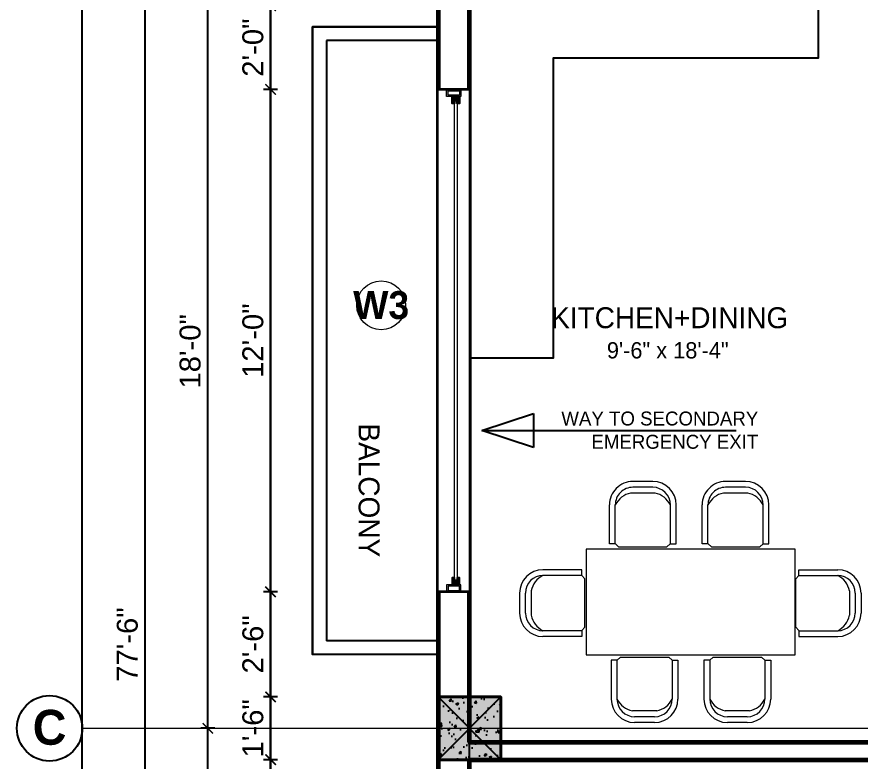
# Model space of a CAD drawing. Header units: feet. Extents: x 109753 to 150441, y 47761 to 75080.
# Drawn here: x 127492 to 127734, y 50903.1 to 51116.7 of the extents above; entities that cross this region are included whole.
import ezdxf

# ---------------------------------------------------------------- set-up
doc = ezdxf.new("R2010")
doc.units = ezdxf.units.FT
doc.header["$LTSCALE"] = 50
doc.header["$MEASUREMENT"] = 0
doc.header["$PDMODE"] = 3
doc.header["$PDSIZE"] = -10
for name, pattern in [('ACAD_ISO02W100', [15, 12, -3]), ('ACAD_ISO04W100', [30, 24, -3, 0, -3]), ('CENTER', [2, 1.25, -0.25, 0.25, -0.25])]:
    doc.linetypes.add(name, pattern=pattern)
for name, color, linetype, lineweight in [('A-Furniture', 175, 'Continuous', 0), ('CENTRELINE', 146, 'CENTER', 18), ('COLUMN', 16, 'Continuous', 40), ('DIMENSION', 5, 'Continuous', 15), ('TEXT', 181, 'Continuous', 13), ('WALL', 1, 'Continuous', 60), ('WINDOW', 197, 'Continuous', 25)]:
    doc.layers.add(name, color=color, linetype=linetype, lineweight=lineweight)
doc.layers.add('HACTH', color=251, linetype='Continuous')
doc.styles.add('GL_Imperial', font='GOTHIC.TTF', dxfattribs={"height": 8})
doc.styles.add('STYLUS', font='stylu.ttf')
doc.styles.add('TIMES', font='arial.ttf')
doc.dimstyles.new("1-8'", dxfattribs={"dimtxt": 6, "dimasz": 3, "dimexe": 2, "dimexo": 1, "dimgap": 2, "dimtad": 1, "dimdec": 0, "dimzin": 3, "dimdsep": 46, "dimlunit": 4, "dimtxsty": 'TIMES', "dimblk": 'ARCHTICK', "dimcen": 8, "dimdle": 2, "dimclrt": 7, "dimadec": 0, "dimazin": 0, "dimtfac": 1, "dimtdec": 0, "dimtix": 1, "dimtmove": 0, "dimatfit": 3, "dimfxl": 2, "dimfxlon": 1, "dimarcsym": 0})

# ---------------------------------------------------------------- blocks, each defined once
blk = doc.blocks.new('_ArchTick')
at = {"color": 0, "linetype": 'ByBlock', "const_width": 0.15}
blk.add_lwpolyline([(-0.5, -0.5), (0.5, 0.5)], dxfattribs=at)
blk = doc.blocks.new('*D1293')
at = {"layer": 'Defpoints', "color": 0, "transparency": 16777216}
for p in [(127546.72, 50912.79), (127612.72, 50912.79), (127612.72, 50696.67)]:
    blk.add_point(p, dxfattribs=at)
at = {"layer": 'DIMENSION', "color": 0, "lineweight": -2, "transparency": 16777216}
for p, q in [((127546.72, 50694.67), (127546.72, 50914.79)), ((127548.72, 50912.79), (127544.72, 50912.79)), ((127548.72, 50696.67), (127544.72, 50696.67))]:
    blk.add_line(p, q, dxfattribs=at)
at = {"layer": 'DIMENSION', "color": 0, "lineweight": -2, "transparency": 16777216, "xscale": 3, "yscale": 3, "zscale": 3}
for p, rotation in [((127546.72, 50912.79), 90), ((127546.72, 50696.67), 270)]:
    blk.add_blockref('_ArchTick', p, dxfattribs=dict(at, rotation=rotation))
at = {"layer": 'DIMENSION', "color": 7, "transparency": 16777216, "insert": (127541.66, 50804.73), "char_height": 6, "attachment_point": 5, "rotation": 90, "style": 'TIMES'}
blk.add_mtext('18\'-0"', dxfattribs=at)
blk = doc.blocks.new('*D1294')
at = {"layer": 'Defpoints', "color": 0, "transparency": 16777216}
for p in [(127546.72, 51128.91), (127612.72, 51128.91), (127612.72, 50912.79)]:
    blk.add_point(p, dxfattribs=at)
at = {"layer": 'DIMENSION', "color": 0, "lineweight": -2, "transparency": 16777216}
for p, q in [((127546.72, 50910.79), (127546.72, 51130.91)), ((127548.72, 51128.91), (127544.72, 51128.91)), ((127548.72, 50912.79), (127544.72, 50912.79))]:
    blk.add_line(p, q, dxfattribs=at)
at = {"layer": 'DIMENSION', "color": 0, "lineweight": -2, "transparency": 16777216, "xscale": 3, "yscale": 3, "zscale": 3}
for p, rotation in [((127546.72, 51128.91), 90), ((127546.72, 50912.79), 270)]:
    blk.add_blockref('_ArchTick', p, dxfattribs=dict(at, rotation=rotation))
at = {"layer": 'DIMENSION', "color": 7, "transparency": 16777216, "insert": (127541.66, 51020.85), "char_height": 6, "attachment_point": 5, "rotation": 90, "style": 'TIMES'}
blk.add_mtext('18\'-0"', dxfattribs=at)
blk = doc.blocks.new('*D1299')
at = {"layer": 'Defpoints', "color": 0, "transparency": 16777216}
for p in [(127528.72, 51402.02), (127612.72, 51402.02), (127612.72, 50471.55)]:
    blk.add_point(p, dxfattribs=at)
at = {"layer": 'DIMENSION', "color": 0, "lineweight": -2, "transparency": 16777216}
for p, q in [((127528.72, 50469.55), (127528.72, 51404.02)), ((127530.72, 51402.02), (127526.72, 51402.02)), ((127530.72, 50471.55), (127526.72, 50471.55))]:
    blk.add_line(p, q, dxfattribs=at)
at = {"layer": 'DIMENSION', "color": 0, "lineweight": -2, "transparency": 16777216, "xscale": 3, "yscale": 3, "zscale": 3}
for p, rotation in [((127528.72, 51402.02), 90), ((127528.72, 50471.55), 270)]:
    blk.add_blockref('_ArchTick', p, dxfattribs=dict(at, rotation=rotation))
at = {"layer": 'DIMENSION', "color": 7, "transparency": 16777216, "insert": (127523.66, 50936.79), "char_height": 6, "attachment_point": 5, "rotation": 90, "style": 'TIMES'}
blk.add_mtext('77\'-6"', dxfattribs=at)
blk = doc.blocks.new('*D1345')
at = {"layer": 'Defpoints', "color": 0, "transparency": 16777216}
for p in [(127612.72, 51119.91), (127564.72, 51095.91), (127612.52, 51095.91)]:
    blk.add_point(p, dxfattribs=at)
at = {"layer": 'DIMENSION', "color": 0, "lineweight": -2, "transparency": 16777216}
for p, q in [((127566.72, 51119.91), (127562.72, 51119.91)), ((127564.72, 51121.91), (127564.72, 51093.91)), ((127566.72, 51095.91), (127562.72, 51095.91))]:
    blk.add_line(p, q, dxfattribs=at)
at = {"layer": 'DIMENSION', "color": 0, "lineweight": -2, "transparency": 16777216, "xscale": 3, "yscale": 3, "zscale": 3}
for p, rotation in [((127564.72, 51119.91), 90), ((127564.72, 51095.91), 270)]:
    blk.add_blockref('_ArchTick', p, dxfattribs=dict(at, rotation=rotation))
at = {"layer": 'DIMENSION', "color": 7, "transparency": 16777216, "insert": (127559.66, 51107.91), "char_height": 6, "attachment_point": 5, "rotation": 90, "style": 'TIMES'}
blk.add_mtext('2\'-0"', dxfattribs=at)
blk = doc.blocks.new('*D1346')
at = {"layer": 'Defpoints', "color": 0, "transparency": 16777216}
for p in [(127612.52, 51095.91), (127564.72, 50951.91), (127612.72, 50951.91)]:
    blk.add_point(p, dxfattribs=at)
at = {"layer": 'DIMENSION', "color": 0, "lineweight": -2, "transparency": 16777216}
for p, q in [((127564.72, 51097.91), (127564.72, 50949.91)), ((127566.72, 51095.91), (127562.72, 51095.91)), ((127566.72, 50951.91), (127562.72, 50951.91))]:
    blk.add_line(p, q, dxfattribs=at)
at = {"layer": 'DIMENSION', "color": 0, "lineweight": -2, "transparency": 16777216, "xscale": 3, "yscale": 3, "zscale": 3}
for p, rotation in [((127564.72, 51095.91), 90), ((127564.72, 50951.91), 270)]:
    blk.add_blockref('_ArchTick', p, dxfattribs=dict(at, rotation=rotation))
at = {"layer": 'DIMENSION', "color": 7, "transparency": 16777216, "insert": (127559.66, 51023.91), "char_height": 6, "attachment_point": 5, "rotation": 90, "style": 'TIMES'}
blk.add_mtext('12\'-0"', dxfattribs=at)
blk = doc.blocks.new('*D1300')
at = {"layer": 'Defpoints', "color": 0, "transparency": 16777216}
for p in [(127612.72, 50951.91), (127564.72, 50921.79), (127612.72, 50921.79)]:
    blk.add_point(p, dxfattribs=at)
at = {"layer": 'DIMENSION', "color": 0, "lineweight": -2, "transparency": 16777216}
for p, q in [((127564.72, 50953.91), (127564.72, 50919.79)), ((127566.72, 50951.91), (127562.72, 50951.91)), ((127566.72, 50921.79), (127562.72, 50921.79))]:
    blk.add_line(p, q, dxfattribs=at)
at = {"layer": 'DIMENSION', "color": 0, "lineweight": -2, "transparency": 16777216, "xscale": 3, "yscale": 3, "zscale": 3}
for p, rotation in [((127564.72, 50951.91), 90), ((127564.72, 50921.79), 270)]:
    blk.add_blockref('_ArchTick', p, dxfattribs=dict(at, rotation=rotation))
at = {"layer": 'DIMENSION', "color": 7, "transparency": 16777216, "insert": (127559.66, 50936.85), "char_height": 6, "attachment_point": 5, "rotation": 90, "style": 'TIMES'}
blk.add_mtext('2\'-6"', dxfattribs=at)
blk = doc.blocks.new('*D1301')
at = {"layer": 'Defpoints', "color": 0, "transparency": 16777216}
for p in [(127612.72, 50921.79), (127564.72, 50903.79), (127612.72, 50903.79)]:
    blk.add_point(p, dxfattribs=at)
at = {"layer": 'DIMENSION', "color": 0, "lineweight": -2, "transparency": 16777216}
for p, q in [((127566.72, 50921.79), (127562.72, 50921.79)), ((127564.72, 50921.79), (127564.72, 50903.79)), ((127566.72, 50903.79), (127562.72, 50903.79))]:
    blk.add_line(p, q, dxfattribs=at)
at = {"layer": 'DIMENSION', "color": 7, "transparency": 16777216, "insert": (127559.66, 50912.79), "char_height": 6, "attachment_point": 5, "rotation": 90, "style": 'TIMES'}
blk.add_mtext('1\'-6"', dxfattribs=at)
blk = doc.blocks.new('*D1302')
at = {"layer": 'Defpoints', "color": 0, "transparency": 16777216}
for p in [(127612.72, 50903.79), (127564.72, 50869.37), (127612.72, 50869.37)]:
    blk.add_point(p, dxfattribs=at)
at = {"layer": 'DIMENSION', "color": 0, "lineweight": -2, "transparency": 16777216}
for p, q in [((127564.72, 50905.79), (127564.72, 50867.37)), ((127566.72, 50903.79), (127562.72, 50903.79)), ((127566.72, 50869.37), (127562.72, 50869.37))]:
    blk.add_line(p, q, dxfattribs=at)
at = {"layer": 'DIMENSION', "color": 0, "lineweight": -2, "transparency": 16777216, "xscale": 3, "yscale": 3, "zscale": 3}
for p, rotation in [((127564.72, 50903.79), 90), ((127564.72, 50869.37), 270)]:
    blk.add_blockref('_ArchTick', p, dxfattribs=dict(at, rotation=rotation))
at = {"layer": 'DIMENSION', "color": 7, "transparency": 16777216, "insert": (127559.66, 50886.58), "char_height": 6, "attachment_point": 5, "rotation": 90, "style": 'TIMES'}
blk.add_mtext('2\'-10"', dxfattribs=at)
blk = doc.blocks.new('A$Cb5c74cea')
at = {"true_color": 0xffffff, "transparency": 33554687}
h = blk.add_hatch(color=7, dxfattribs=at)
h.dxf.hatch_style = 1
h.paths.add_polyline_path([(-9, -9), (9, -9), (9, 9), (-9, 9)])
at = {"layer": 'HACTH', "transparency": 33554623}
h = blk.add_hatch(dxfattribs=at)
h.set_pattern_fill('AR-CONC', color=256)
h.set_pattern_definition([(50, (-126497.0296, -50480.552), (7.17260183, -0.62752135), [0.75, -8.25]), (355, (-126497.03, -50480.552), (-1.38751334, 7.52192134), [0.6, -6.6]), (100.4514445, (-126496.432, -50480.604), (5.78508847, 6.8943999), [0.63740192, -7.01142112]), (46.1842, (-126497.03, -50478.552), (10.6724133, -1.6551928), [1.125, -12.375]), (96.6356355, (-126496.14, -50478.69), (9.34661946, 9.741186), [0.9561034, -10.5171376]), (351.184164, (-126497.03, -50478.552), (9.34661945, 9.741186), [0.9, -9.9]), (21, (-126496.0296, -50479.052), (5.96907052, -4.0261889), [0.75, -8.25]), (326, (-126496.03, -50479.052), (2.4331533, 7.25150045), [0.6, -6.6]), (71.451445, (-126495.532, -50479.387), (8.40222377, 3.22531153), [0.6374019, -7.01142112]), (37.5, (-126497.0296, -50480.5518), (0.121598553, 3.32893854), [0, -6.52, 0, -6.7, 0, -6.625]), (7.5, (-126497.0296, -50480.5518), (2.63069537, 3.94411712), [0, -3.82, 0, -6.37, 0, -2.525]), (327.5, (-126499.2596, -50480.5518), (5.33822436, -0.225548717), [0, -2.5, 0, -7.8, 0, -10.35]), (317.5, (-126500.2596, -50480.5518), (5.8318617, 1.00104982), [0, -3.25, 0, -5.18, 0, -7.35])])
h.paths.add_polyline_path([(-9, -9), (9, -9), (9, 9), (-9, 9)])
at = {"layer": 'COLUMN'}
blk.add_lwpolyline([(-9, -9), (9, -9), (9, 9), (-9, 9)], close=True, dxfattribs=at)
at = {"layer": 'Defpoints', "color": 18, "true_color": 0x000000}
for p, q in [((-9, -9), (9, 9)), ((-9, 9), (9, -9))]:
    blk.add_line(p, q, dxfattribs=at)
blk = doc.blocks.new('WIN 4 FRAME')
at = {"true_color": 0x939598}
h = blk.add_hatch(color=252, dxfattribs=at)
h.dxf.hatch_style = 1
h.paths.add_polyline_path([(0, 4.05), (0, 0), (2.02, 0), (2.02, 2.02), (2.02, 2.02), (2.02, 4.05)])
h.paths.add_polyline_path([(1.62, 0.4), (0.4, 0.4), (0.4, 3.64), (1.62, 3.64)], flags=16)
at = {"lineweight": 18}
for points in [[(2.02, 0), (2.02, 4.05), (0, 4.05), (0, 0)], [(0.4, 3.64), (0.4, 0.4), (1.62, 0.4), (1.62, 3.64)]]:
    blk.add_lwpolyline(points, close=True, dxfattribs=at)
blk = doc.blocks.new('WIN IN FRAME 2')
at = {"true_color": 0x939598}
h = blk.add_hatch(color=252, dxfattribs=at)
h.dxf.hatch_style = 1
h.paths.add_polyline_path([(0, 2.02), (0, 0), (2.02, 0), (2.02, 0.61), (1.21, 0.61), (1.21, 1.42), (2.02, 1.42), (2.02, 2.02)])
blk.add_lwpolyline([(1.21, 1.42), (2.02, 1.42), (2.02, 2.02), (0, 2.02), (0, 0), (2.02, 0), (2.02, 0.61), (1.21, 0.61)], close=True)
blk = doc.blocks.new('*U537')
blk.add_wipeout([(0, -0.2), (144, -0.2), (144, 9.2), (0, 9.2)]).dxf.layer = 'WINDOW'
at = {"layer": 'WINDOW', "color": 35, "lineweight": 5}
for p, q in [((144, 9), (0, 9)), ((144, 0), (0, 0))]:
    blk.add_line(p, q, dxfattribs=at)
at = {"layer": 'WINDOW', "color": 10, "lineweight": 35}
for p, q in [((0, 0), (0, 9)), ((144, 0), (144, 9))]:
    blk.add_line(p, q, dxfattribs=at)
at = {"layer": 'WINDOW', "lineweight": 9}
blk.add_lwpolyline([(3.24, 3.49), (140.76, 3.49), (140.76, 4.3), (3.24, 4.3)], close=True, dxfattribs=at)
at = {"layer": 'WINDOW', "lineweight": 5}
for name, p in [('WIN 4 FRAME', (0, 2.48)), ('WIN IN FRAME 2', (2.02, 2.88))]:
    blk.add_blockref(name, p, dxfattribs=at)
at = {"layer": 'WINDOW', "lineweight": 5, "xscale": -1}
for name, p in [('WIN IN FRAME 2', (141.98, 2.88)), ('WIN 4 FRAME', (144, 2.48))]:
    blk.add_blockref(name, p, dxfattribs=at)
blk = doc.blocks.new('A$C2dc982f6')
for p, q in [((-22.22, 31.54), (-16.5, 31.54)), ((4.36, 31.54), (10.09, 31.54)), ((-22.22, 29.88), (-16.5, 29.88)), ((4.36, 29.88), (10.09, 29.88)), ((-22.86, 28.24), (-15.86, 28.24)), ((3.73, 28.24), (10.72, 28.24)), ((-28.93, 13.64), (-28.93, 24.83)), ((-27.27, 13.64), (-27.27, 24.83)), ((-11.44, 13.64), (-11.44, 24.83)), ((-9.79, 13.64), (-9.79, 24.83)), ((-2.35, 13.64), (-2.35, 24.83)), ((-0.69, 13.64), (-0.69, 24.83)), ((15.14, 13.64), (15.14, 24.83)), ((16.8, 13.64), (16.8, 24.83)), ((-27.24, 13.64), (-28.93, 13.64)), ((-27.24, 13.64), (-26.28, 12.79)), ((-12.43, 12.79), (-26.28, 12.79)), ((-11.48, 13.64), (-12.43, 12.79)), ((-11.48, 13.64), (-9.79, 13.64)), ((-0.66, 13.64), (-2.35, 13.64)), ((-0.66, 13.64), (0.3, 12.79)), ((14.15, 12.79), (0.3, 12.79)), ((15.11, 13.64), (14.15, 12.79)), ((15.11, 13.64), (16.8, 13.64)), ((-36.96, 6.89), (-48.14, 6.89)), ((-36.96, 5.23), (-48.14, 5.23)), ((-36.96, 5.2), (-36.96, 6.89)), ((-36.96, 5.2), (-36.1, 4.24)), ((25.19, 5.2), (24.34, 4.24)), ((25.19, 5.2), (25.19, 6.89)), ((25.19, 6.89), (36.37, 6.89)), ((25.19, 5.23), (36.37, 5.23)), ((-36.1, 4.24), (-36.1, -9.61)), ((24.34, 4.24), (24.34, -9.61)), ((-54.85, -5.55), (-54.85, 0.18)), ((-53.19, -5.55), (-53.19, 0.18)), ((-51.55, -6.18), (-51.55, 0.81)), ((39.78, -6.18), (39.78, 0.81)), ((41.43, -5.55), (41.43, 0.18)), ((43.09, -5.55), (43.09, 0.18)), ((-36.96, -10.57), (-36.1, -9.61)), ((25.19, -10.57), (24.34, -9.61)), ((-36.96, -10.6), (-48.14, -10.6)), ((-36.96, -10.57), (-36.96, -12.26)), ((25.19, -10.57), (25.19, -12.26)), ((25.19, -10.6), (36.37, -10.6)), ((-36.96, -12.26), (-48.14, -12.26)), ((25.19, -12.26), (36.37, -12.26)), ((-26.73, -19.64), (-25.78, -18.79)), ((-11.93, -18.79), (-25.78, -18.79)), ((-10.97, -19.64), (-11.93, -18.79)), ((-0.15, -19.64), (0.81, -18.79)), ((14.66, -18.79), (0.81, -18.79)), ((15.61, -19.64), (14.66, -18.79)), ((-26.73, -19.64), (-28.42, -19.64)), ((-28.42, -19.64), (-28.42, -30.83)), ((-26.77, -19.64), (-26.77, -30.83)), ((-10.97, -19.64), (-9.28, -19.64)), ((-10.94, -19.64), (-10.94, -30.83)), ((-9.28, -19.64), (-9.28, -30.83)), ((-0.15, -19.64), (-1.84, -19.64)), ((-1.84, -19.64), (-1.84, -30.83)), ((-0.18, -19.64), (-0.18, -30.83)), ((15.61, -19.64), (17.3, -19.64)), ((15.65, -19.64), (15.65, -30.83)), ((17.3, -19.64), (17.3, -30.83)), ((-22.35, -34.24), (-15.36, -34.24)), ((-21.71, -35.88), (-15.99, -35.88)), ((4.23, -34.24), (11.23, -34.24)), ((4.87, -35.88), (10.59, -35.88)), ((-21.71, -37.54), (-15.99, -37.54)), ((4.87, -37.54), (10.59, -37.54))]:
    blk.add_line(p, q)
blk.add_lwpolyline([(23.97, 12.15), (-35.97, 12.15), (-35.97, -18.15), (23.97, -18.15)], close=True)
for centre, radius, start, end in [((-22.22, 24.83), 6.71, 90.0001, 180), ((-16.5, 24.83), 6.71, 0, 90), ((4.36, 24.83), 6.71, 90.0001, 180), ((10.09, 24.83), 6.71, 0, 90), ((-22.22, 24.83), 5.05, 90.0001, 180), ((-16.5, 24.83), 5.05, 0, 90), ((4.36, 24.83), 5.05, 90.0001, 180), ((10.09, 24.83), 5.05, 0, 90), ((-21.39, 21.77), 6.63, 102.7575, 152.5606), ((-17.33, 21.77), 6.63, 27.4394, 77.2425), ((5.19, 21.77), 6.63, 102.7575, 152.5606), ((9.26, 21.77), 6.63, 27.4394, 77.2425), ((-48.14, 0.18), 6.71, 90, 180), ((-48.14, 0.18), 5.05, 90, 180), ((-45.09, -0.65), 6.63, 117.4394, 167.2425), ((36.37, 0.18), 6.71, 0, 90), ((33.32, -0.65), 6.63, 12.7575, 62.5606), ((36.37, 0.18), 5.05, 0, 90), ((-48.14, -5.55), 6.71, 180.0001, 270), ((-48.14, -5.55), 5.05, 180.0001, 270), ((-45.09, -4.72), 6.63, 192.7575, 242.5606), ((36.37, -5.55), 6.71, 270, 359.9999), ((36.37, -5.55), 5.05, 270, 359.9999), ((33.32, -4.72), 6.63, 297.4394, 347.2425), ((-21.71, -30.83), 6.71, 180, 269.9999), ((-20.88, -27.77), 6.63, 207.4394, 257.2425), ((-21.71, -30.83), 5.05, 180, 269.9999), ((-15.99, -30.83), 5.05, 270, 0), ((-15.99, -30.83), 6.71, 270, 0), ((-16.82, -27.77), 6.63, 282.7575, 332.5606), ((4.87, -30.83), 6.71, 180, 269.9999), ((5.7, -27.77), 6.63, 207.4394, 257.2425), ((4.87, -30.83), 5.05, 180, 269.9999), ((10.59, -30.83), 5.05, 270, 0), ((10.59, -30.83), 6.71, 270, 0), ((9.76, -27.77), 6.63, 282.7575, 332.5606)]:
    blk.add_arc(centre, radius, start, end)

msp = doc.modelspace()

# ---------------------------------------------------------------- linework, layer by layer
at = {"linetype": 'ACAD_ISO04W100', "ltscale": 3}
msp.add_line((127621.72, 50369.55), (127621.72, 51492.02), dxfattribs=at)
for p, q in [((127612.72, 51113.91), (127576.72, 51113.91)), ((127576.72, 51113.91), (127576.72, 50933.91)), ((127612.72, 51109.91), (127580.72, 51109.91)), ((127580.72, 51109.91), (127580.72, 50937.91)), ((127612.72, 50937.91), (127580.72, 50937.91)), ((127612.72, 50933.91), (127576.72, 50933.91))]:
    msp.add_line(p, q)
at = {"linetype": 'ACAD_ISO02W100'}
msp.add_lwpolyline([(127625.27, 50998.14), (127640.08, 51003.02), (127640.08, 50993.26), (127625.27, 50998.14), (127698.23, 50998.14)], dxfattribs=at)
msp.add_circle((127501.35, 50912.79), 9.38)
at = {"layer": 'CENTRELINE', "ltscale": 35}
msp.add_line((127510.72, 50912.79), (128443.72, 50912.79), dxfattribs=at)
at = {"layer": 'Defpoints'}
for points in [[(127510.72, 51492.02), (128443.72, 51492.02), (128443.72, 50369.55), (127510.72, 50369.55)], [(127528.72, 51474.02), (128425.72, 51474.02), (128425.72, 50387.55), (127528.72, 50387.55)], [(127546.72, 51456.02), (128407.72, 51456.02), (128407.72, 50405.55), (127546.72, 50405.55)], [(127564.72, 51438.02), (128389.72, 51438.02), (128389.72, 50423.55), (127564.72, 50423.55)]]:
    msp.add_lwpolyline(points, close=True, dxfattribs=at)
at = {"layer": 'TEXT'}
msp.add_circle((127596.43, 51034.04), 7, dxfattribs=at)
at = {"layer": 'WALL'}
for p, q in [((127612.72, 51402.02), (127612.72, 50471.55)), ((127621.72, 50908.79), (127621.72, 51128.91)), ((127621.72, 50908.79), (127804.72, 50908.79)), ((127621.72, 50696.67), (127621.72, 50903.79)), ((127621.72, 50903.79), (127800.72, 50903.79))]:
    msp.add_line(p, q, dxfattribs=at)

# ---------------------------------------------------------------- block references
msp.add_blockref('A$Cb5c74cea', (127621.72, 50912.79))
at = {"layer": 'A-Furniture', "rotation": 180}
msp.add_blockref('A$C2dc982f6', (127679.18, 50946), dxfattribs=at)

# ---------------------------------------------------------------- texts
at = {"insert": (127501.35, 50913.01), "char_height": 10, "attachment_point": 5, "style": 'STYLUS'}
msp.add_mtext_dynamic_manual_height_columns('{\\fStylus BT|b1|i0|c0|p34;C}', width=4.1758, gutter_width=43.75, heights=[0], dxfattribs=at)
at = {"layer": 'TEXT', "insert": (127596.43, 51034.04), "char_height": 8, "attachment_point": 5, "style": 'GL_Imperial'}
msp.add_mtext_dynamic_manual_height_columns('{\\fStylus BT|b1|i0|c0|p34;W3}', width=9.3058, gutter_width=35, heights=[0], dxfattribs=at)
at = {"layer": 'TEXT', "style": 'GL_Imperial'}
for s, insert, char_height, width, attachment_point in [('\\pi0.50286;{\\H0.75x;KITCHEN+DINING\\P\\pi16.47403;\\H0.77778x;9\'-6" x 18\'-4"}', (127644.66, 51033.48), 8, 68.0989, 1), ('WAY TO SECONDARY EMERGENCY EXIT', (127704.55, 51003.59), 4, 57.1114, 3)]:
    msp.add_mtext(s, dxfattribs=dict(at, insert=insert, char_height=char_height, width=width, attachment_point=attachment_point))
at = {"layer": 'TEXT', "insert": (127595.95, 51005.34), "char_height": 8, "width": 49.3069, "attachment_point": 1, "rotation": 270, "style": 'GL_Imperial'}
msp.add_mtext('\\pi5.15039;{\\H0.75x;BALCONY}', dxfattribs=at)

# ---------------------------------------------------------------- dimensions: what is measured, and where the dimension line sits
at = {"layer": 'DIMENSION'}
for base, p1, p2, picture, middle in [((127528.72, 51402.02), (127612.72, 50471.55), (127612.72, 51402.02), '*D1299', (127523.66, 50936.79)), ((127546.72, 51128.91), (127612.72, 50912.79), (127612.72, 51128.91), '*D1294', (127541.66, 51020.85)), ((127564.72, 51095.91), (127612.72, 51119.91), (127612.52, 51095.91), '*D1345', (127559.66, 51107.91)), ((127564.72, 50951.91), (127612.52, 51095.91), (127612.72, 50951.91), '*D1346', (127559.66, 51023.91)), ((127564.72, 50921.79), (127612.72, 50951.91), (127612.72, 50921.79), '*D1300', (127559.66, 50936.85)), ((127564.72, 50903.79), (127612.72, 50921.79), (127612.72, 50903.79), '*D1301', (127559.66, 50912.79)), ((127546.72, 50912.79), (127612.72, 50696.67), (127612.72, 50912.79), '*D1293', (127541.66, 50804.73)), ((127564.72, 50869.37), (127612.72, 50903.79), (127612.72, 50869.37), '*D1302', (127559.66, 50886.58))]:
    dim = msp.add_linear_dim(base=base, p1=p1, p2=p2, angle=90, dimstyle="1-8'", dxfattribs=at)
    dim.commit()
    dim.dimension.update_dxf_attribs({"geometry": picture, "text_midpoint": middle})

# ---------------------------------------------------------------- next in the draw order: block references
at = {"layer": 'WINDOW', "xscale": -1, "rotation": 90}
msp.add_blockref('*U537', (127621.72, 51095.91), dxfattribs=at)

# ---------------------------------------------------------------- next in the draw order: linework, layer by layer
msp.add_lwpolyline([(127721.72, 51128.91), (127721.72, 51104.91), (127645.72, 51104.91), (127645.72, 51018.85), (127621.92, 51018.85)])
at = {"layer": 'Defpoints'}
msp.add_lwpolyline([(127612.72, 50506.89), (127612.72, 50707.37), (127576.72, 50707.37), (127576.72, 50887.37), (127612.72, 50887.37), (127612.72, 50933.91), (127576.72, 50933.91), (127576.72, 51113.91), (127612.72, 51113.91), (127612.72, 51128.91), (127576.72, 51128.97), (127576.72, 51293.97), (127612.72, 51293.97), (127612.72, 51402.02), (128353.72, 51402.02), (128353.72, 50471.55)], dxfattribs=at)

doc.saveas('drawing.dxf')
